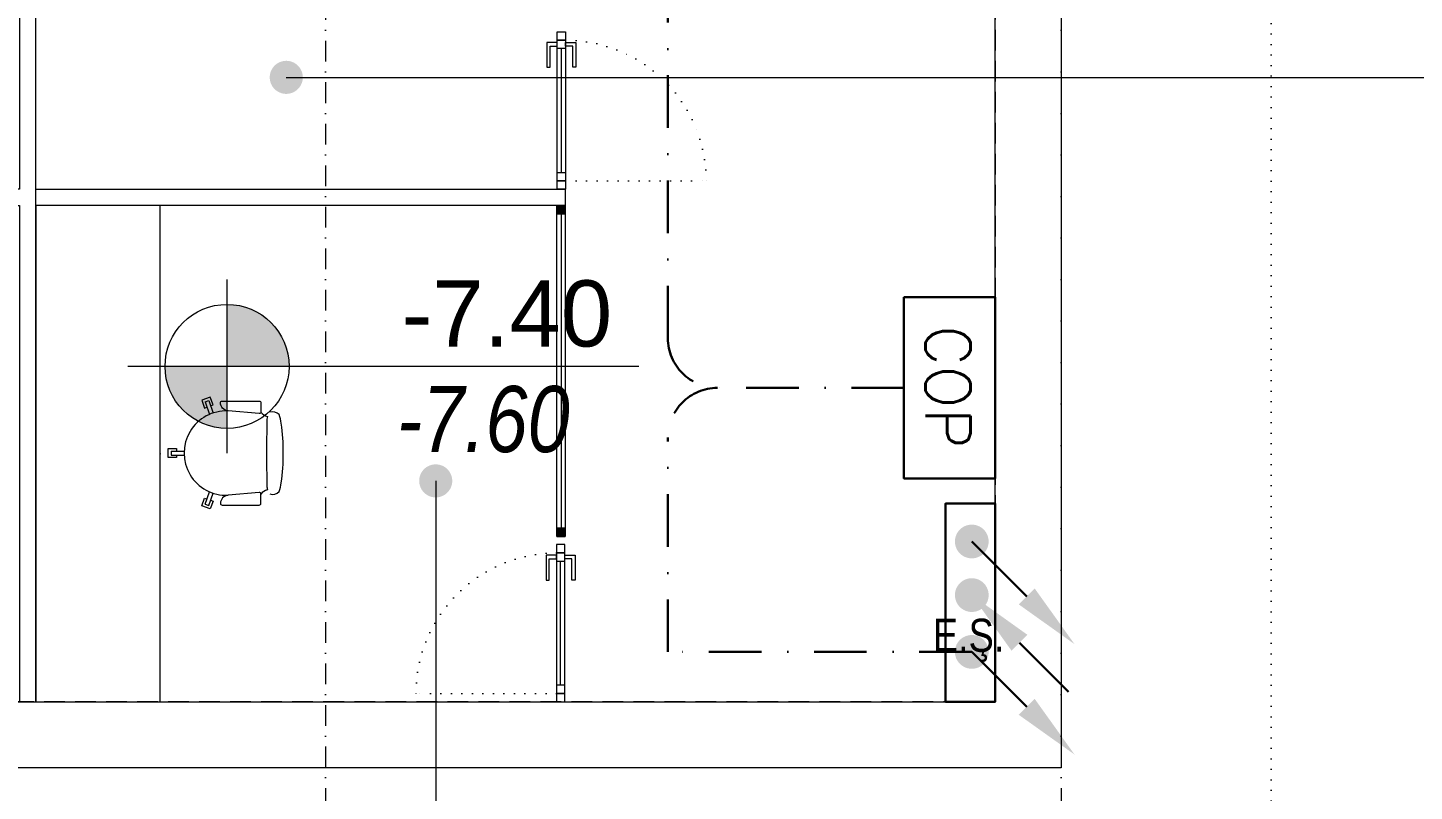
# Model space of a CAD drawing. Header units: metres. Extents: x -19121 to 152404, y -12107 to 29421.
# Drawn here: x 67800 to 68638, y -554 to -92 of the extents above; entities that cross this region are included whole.
import ezdxf
from ezdxf.enums import TextEntityAlignment as Align

# ---------------------------------------------------------------- set-up
doc = ezdxf.new("R2010")
doc.units = ezdxf.units.M
doc.header["$LTSCALE"] = 50
doc.header["$MEASUREMENT"] = 0
for name, pattern in [('DASHDOT', [25.4, 12.7, -6.35, 0, -6.35]), ('DASHDOT2', [0.5, 0.25, -0.125, 0, -0.125]), ('DOT2', [0.125, 0, -0.125]), ('HIDDEN', [0.375, 0.25, -0.125])]:
    doc.linetypes.add(name, pattern=pattern)
doc.layers.get('0').update_dxf_attribs({"color": 9, "lineweight": 5})
for name, color, linetype, lineweight in [('01', 9, 'Continuous', 5), ('05', 9, 'Continuous', 5), ('06B', 9, 'Continuous', 5), ('06D', 9, 'Continuous', 5), ('10', 9, 'Continuous', 5), ('11', 9, 'Continuous', 5), ('15', 9, 'Continuous', 5), ('20', 9, 'DOT2', 5), ('21', 9, 'Continuous', 5), ('21_mahal200', 9, 'Continuous', 5), ('24', 9, 'DASHDOT2', 5), ('E-KABLO', 7, 'Continuous', 30), ('E-KARBON MONOKSİT PANELİ', 7, 'Continuous', 30), ('E-OK', 3, 'Continuous', 30)]:
    doc.layers.add(name, color=color, linetype=linetype, lineweight=lineweight)
doc.styles.add('Arial', font='arial.ttf', dxfattribs={"height": 2.5})
doc.styles.add('E-YAZI', font='txttw.shx', dxfattribs={"height": 200})
doc.styles.add('MuuM_TEXT-ITALIC', font='ARIALNI.TTF')
doc.styles.add('MuuM_TEXT-STANDART', font='ARIALN.TTF')
doc.dimstyles.new('MuuM_DIM200', dxfattribs={"dimscale": 20, "dimtxt": 2, "dimasz": 1, "dimexe": 1, "dimexo": 1, "dimgap": 1, "dimtad": 1, "dimdec": 1, "dimrnd": 0.5, "dimdsep": 46, "dimtxsty": 'MuuM_TEXT-STANDART', "dimblk": 'ARCHTICK', "dimcen": 0, "dimdle": 0.15, "dimclrd": 256, "dimclre": 256, "dimclrt": 256, "dimadec": 0, "dimazin": 0, "dimtfac": 5, "dimtdec": 1, "dimtix": 1, "dimtmove": 2, "dimatfit": 3, "dimldrblk": 'DOT', "dimfxl": 3, "dimfxlon": 1, "dimtolj": 1, "dimlwd": -1, "dimlwe": -1, "dimarcsym": 0})

# ---------------------------------------------------------------- blocks, each defined once
blk = doc.blocks.new('p-akslar_yeni')
at = {"layer": '24'}
for points in [[(18395, -8575), (18395, -11897.18)], [(18840, -8575), (18840, -11897.18)]]:
    blk.add_lwpolyline(points, dxfattribs=at)
blk = doc.blocks.new('*U210')
at = {"layer": 'E-OK', "color": 3, "linetype": 'Continuous'}
blk.add_line((-97.8, -97.7), (0, 0), dxfattribs=at)
at = {"layer": 'E-OK', "color": 4, "linetype": 'Continuous', "const_width": 30}
blk.add_lwpolyline([(-15, 0, 1), (15, 0, 1)], format="xyb", close=True, dxfattribs=at)
at = {"layer": 'E-OK', "color": 3, "linetype": 'Continuous'}
blk.add_solid([(-83.6, -111.9), (-111.9, -83.6), (-182.7, -182.5)], dxfattribs=at)
blk = doc.blocks.new('*U212')
at = {"layer": 'E-OK', "color": 3, "linetype": 'Continuous'}
blk.add_line((84.9, 84.8), (172.1, 172), dxfattribs=at)
at = {"layer": 'E-OK', "color": 4, "linetype": 'Continuous', "const_width": 30}
blk.add_lwpolyline([(-15, 0, 1), (15, 0, 1)], format="xyb", close=True, dxfattribs=at)
at = {"layer": 'E-OK', "color": 3, "linetype": 'Continuous'}
blk.add_solid([(99, 70.7), (70.7, 99), (0, 0)], dxfattribs=at)
blk = doc.blocks.new('100_KARBON MONOKSİT PANELİ')
at = {"layer": 'E-KARBON MONOKSİT PANELİ', "color": 4}
blk.add_lwpolyline([(-3.221, 0), (-3.221, 3.246), (3.221, 3.246), (3.221, 0)], close=True, dxfattribs=at)
at = {"layer": 'E-KARBON MONOKSİT PANELİ', "color": 3, "style": 'E-YAZI'}
blk.add_text('COP', height=1.6, dxfattribs=at).set_placement((-2.226, 0.774))
blk = doc.blocks.new('m-o-burosit-p-s')
for p, q in [((-32.07, 29.47), (-24.59, 32.12)), ((-31.29, 27.28), (-32.07, 29.47)), ((-31.29, 27.28), (-23.77, 29.94)), ((30.58, 27.28), (23.05, 29.94)), ((31.36, 29.47), (23.88, 32.12)), ((30.58, 27.28), (31.36, 29.47)), ((-1.52, 6.65), (-1.52, 14.56)), ((0.81, 6.65), (0.81, 14.56)), ((-1.52, 6.65), (0.81, 6.65))]:
    blk.add_line(p, q)
for points in [[(24.34, 66.31, 0.288334), (22.89, 71.95, 0.063046), (17.64, 73.3, 0.040602), (-0.36, 74.55, 0.040602), (-18.36, 73.3, 0.063046), (-23.61, 71.95, 0.288334), (-25.05, 66.31)], [(-22.56, 65.01, 0.08948), (-19.21, 64.65, 0.009114), (-0.36, 64.45, 0.007133), (19.31, 64.63, 0.067763), (21.85, 65.01, 0.067763)]]:
    blk.add_lwpolyline(points, format="xyb")
for points in [[(-30.81, 61.05), (-25.2, 61.05, -0.439586), (-24.21, 59.96), (-25.83, 41.12, -0.389289), (-30.81, 36.55, -0.414214), (-31.81, 37.55), (-31.81, 60.05, -0.414214)], [(30.1, 61.05), (24.49, 61.05, 0.439586), (23.49, 59.96), (25.12, 41.12, 0.389289), (30.1, 36.55, 0.414214), (31.1, 37.55), (31.1, 60.05, 0.414214)]]:
    blk.add_lwpolyline(points, format="xyb", close=True)
for points in [[(-28.91, 30.59), (-29.44, 32.09), (-34.15, 30.42), (-32.32, 25.23), (-27.6, 26.9), (-28.13, 28.4)], [(28.2, 30.59), (28.72, 32.09), (33.44, 30.42), (31.61, 25.23), (26.89, 26.9), (27.42, 28.4)], [(0.81, 10), (2.39, 10), (2.39, 5), (-3.11, 5), (-3.11, 10), (-1.52, 10)]]:
    blk.add_lwpolyline(points)
for centre, radius, start, end in [((-28.88, 66.36), 6.47, 304.70897, 347.86293), ((28.17, 66.36), 6.47, 192.13707, 235.29103), ((-0.36, 40.04), 25.49, 177.57583, 2.42417)]:
    blk.add_arc(centre, radius, start, end)
blk.add_point((0, 0))
blk = doc.blocks.new('gr-p-birim eleman')
blk.add_lwpolyline([(-1, 0), (0, 0), (0, 1), (-1, 1)], close=True)
blk = doc.blocks.new('P-KURANGLEZ')
at = {"layer": '01'}
blk.add_lwpolyline([(7525, -500), (12385, -500), (12385, -5), (12385, 0), (12425, 0), (12425, -540), (7525, -540)], close=True, dxfattribs=at)
blk = doc.blocks.new('p-al-01')
at = {"layer": '06B'}
for points in [[(27.05, 4.35), (27.05, 10.6), (42.05, 10.6), (42.05, 8.72), (29.3, 8.72), (29.3, 8.72), (29.3, 4.35), (27.05, 4.35)], [(27.05, -0.65), (27.05, -6.9), (42.05, -6.9), (42.05, -5.03), (29.3, -5.03), (29.3, -5.03), (29.3, -0.65), (27.05, -0.65)]]:
    blk.add_lwpolyline(points, dxfattribs=at)
at = {"layer": '06D'}
for p, q in [((115.67, 4.35), (28.8, 4.35)), ((28.8, -0.65), (115.67, -0.65))]:
    blk.add_line(p, q, dxfattribs=at)
at = {"layer": '10'}
for points in [[(25.67, -0.65), (25.67, 4.35), (20.67, 4.35), (20.67, -0.65)], [(30.67, -0.65), (30.67, 4.35), (25.67, 4.35), (25.67, -0.65)], [(110.67, -0.65), (110.67, 4.35), (105.67, 4.35), (105.67, -0.65)], [(115.67, -0.65), (115.67, 4.35), (110.67, 4.35), (110.67, -0.65)]]:
    blk.add_lwpolyline(points, close=True, dxfattribs=at)
at = {"layer": '15'}
blk.add_lwpolyline([(105.67, 1.85), (30.67, 1.85)], dxfattribs=at)
at = {"layer": '20'}
blk.add_lwpolyline([(110.67, -0.65), (110.67, -85.65)], dxfattribs=at)
blk.add_arc((110.67, -0.65), 85, 180, 270, dxfattribs=at)
blk = doc.blocks.new('prf-10x10')
blk.add_lwpolyline([(-5, -5), (5, -5), (5, 5), (-5, 5)], close=True)
at = {"color": 255}
blk.add_solid([(-5, -5), (5, -5), (-5, 5), (5, 5)], dxfattribs=at)
at = {"layer": '10'}
blk.add_point((0, 0), dxfattribs=at)
blk = doc.blocks.new('*U331')
at = {"layer": '06D'}
blk.add_lwpolyline([(-2.5, 200), (2.5, 200), (2.5, 0), (-2.5, 0)], close=True, dxfattribs=at)
at = {"layer": '15'}
blk.add_lwpolyline([(0, 195), (0, 5)], dxfattribs=at)
at = {"layer": '10', "xscale": 0.5, "yscale": 0.5, "rotation": 90}
for p in [(0, 197.5), (0, 2.5)]:
    blk.add_blockref('prf-10x10', p, dxfattribs=at)
blk = doc.blocks.new('0_elevationtarget-p-bk')
h = blk.add_hatch(color=250)
h.paths.add_polyline_path([(1.875, 0, 0.414214), (0, 1.875), (0, 0)])
h.paths.add_polyline_path([(0, 0), (-1.875, 0, 0.414214), (0, -1.875)])
blk.add_line((0, -2.625), (0, 2.625))
blk.add_lwpolyline([(12.453, 0), (-3, 0)])
blk.add_circle((0, 0), 1.875)
at = {"style": 'Arial'}
blk.add_attdef('BITMISKOT', text='', height=2, dxfattribs=at).set_placement((4.5, 0), align=Align.BOTTOM_LEFT)
at = {"style": 'MuuM_TEXT-ITALIC'}
blk.add_attdef('FINISHINGFLOORLEVEL', text='', height=2, dxfattribs=at).set_placement((4.5, -0.592), align=Align.TOP_LEFT)
blk = doc.blocks.new('_ArchTick')
at = {"color": 0, "linetype": 'ByBlock', "const_width": 0.15}
blk.add_lwpolyline([(-0.5, -0.5), (0.5, 0.5)], dxfattribs=at)
blk = doc.blocks.new('_Dot')
at = {"color": 0, "linetype": 'ByBlock', "lineweight": -2}
blk.add_line((-0.5, 0), (-1, 0), dxfattribs=at)
at = {"color": 0, "linetype": 'ByBlock', "const_width": 0.5}
blk.add_lwpolyline([(-0.25, 0, 1), (0.25, 0, 1)], format="xyb", close=True, dxfattribs=at)
blk = doc.blocks.new('1.bod.mimari1.elk')
at = {"layer": '11'}
for points in [[(11625, -8830), (11795, -8830), (11795, -9130), (11805, -9130), (11805, -8820), (11805, -8820), (11805, -8550), (11795, -8550), (11795, -8820), (11625, -8820), (11625, -8830)], [(11805, -8820), (12125, -8820), (12125, -8830), (11805, -8830)]]:
    blk.add_lwpolyline(points, dxfattribs=at)
at = {"layer": '20'}
blk.add_lwpolyline([(11136.56, -4590), (12116.71, -5194.47), (12552, -6338.67), (12552, -9327.81), (12425, -9504.28)], dxfattribs=at)
at = {"layer": '20', "linetype": 'HIDDEN'}
for points in [[(12385, -9130), (11320, -9130), (11320, -8630), (12385, -8630)], [(12355, -9010), (12385, -9010), (12385, -9130), (12355, -9130)]]:
    blk.add_lwpolyline(points, close=True, dxfattribs=at)
at = {"xscale": -1, "rotation": 90}
blk.add_blockref('p-al-01', (12124.6, -8704.33), dxfattribs=at)
blk.add_blockref('*U331', (12122.5, -9030))
at = {"rotation": 270}
blk.add_blockref('p-al-01', (12120.4, -9014.33), dxfattribs=at)
at = {"layer": '01'}
blk.add_blockref('P-KURANGLEZ', (0, -8630), dxfattribs=at)
at = {"layer": '05', "xscale": 75.00000000000004, "yscale": 300, "rotation": 180}
blk.add_blockref('gr-p-birim eleman', (11805, -8830), dxfattribs=at)
at = {"layer": '05', "rotation": 270}
blk.add_blockref('m-o-burosit-p-s', (11880, -8980), dxfattribs=at)
at = {"layer": '21', "xscale": 20, "yscale": 20, "zscale": 20}
blk.add_blockref('0_elevationtarget-p-bk', (11920.55, -8927.23), dxfattribs=at).add_auto_attribs({'BITMISKOT': ' -7.40', 'FINISHINGFLOORLEVEL': ' -7.60'})
at = {"layer": '21', "style": 'MuuM_TEXT-STANDART'}
blk.add_text('E.Ş.', height=20, dxfattribs=at).set_placement((12347.3, -9099.78))
at = {"layer": '21_mahal200'}
for points in [[(11956.34, -8752.49), (12700.75, -8752.49)], [(12046.71, -8996.45), (12046.71, -9516.02)]]:
    blk.add_leader(points, dimstyle='MuuM_DIM200', override={"dimasz": 1, "dimfxl": 10}, dxfattribs=at)

msp = doc.modelspace()

# ---------------------------------------------------------------- linework, layer by layer
at = {"layer": 'E-KABLO', "color": 3, "linetype": 'DASHDOT', "ltscale": 0.05}
for p, q in [((68187.13, -280.2), (68187.13, 119.17)), ((68329.82, -310.2), (68217.13, -310.2)), ((68187.13, -469.83), (68187.13, -340.2)), ((68370.88, -469.83), (68187.13, -469.83))]:
    msp.add_line(p, q, dxfattribs=at)
at = {"layer": 'E-KABLO', "color": 2, "ltscale": 0.05}
msp.add_lwpolyline([(68355, -380.05), (68385, -380.05), (68385, -500.05), (68355, -500.05)], close=True, dxfattribs=at)
at = {"layer": 'E-KABLO', "color": 3, "linetype": 'DASHDOT', "ltscale": 0.05}
for centre, start, end in [((68217.13, -280.2), 180, 270), ((68217.13, -340.2), 90, 180)]:
    msp.add_arc(centre, 30, start, end, dxfattribs=at)

# ---------------------------------------------------------------- block references
at = {"layer": '06D'}
msp.add_blockref('1.bod.mimari1.elk', (56000, 8630), dxfattribs=at)
at = {"layer": '24'}
msp.add_blockref('p-akslar_yeni', (49585, 8575), dxfattribs=at)
at = {"layer": 'E-KARBON MONOKSİT PANELİ', "xscale": 17, "yscale": 17, "zscale": 17, "rotation": 270}
msp.add_blockref('100_KARBON MONOKSİT PANELİ', (68329.82, -310.2), dxfattribs=at)
at = {"layer": 'E-OK', "xscale": -0.34, "yscale": 0.34, "zscale": 0.34}
for p in [(68370.88, -403.09), (68370.88, -469.83)]:
    msp.add_blockref('*U210', p, dxfattribs=at)
at = {"layer": 'E-OK', "xscale": -0.34, "yscale": 0.34, "zscale": 0.34, "rotation": 180}
msp.add_blockref('*U212', (68370.88, -435.49), dxfattribs=at)

doc.saveas('drawing.dxf')
